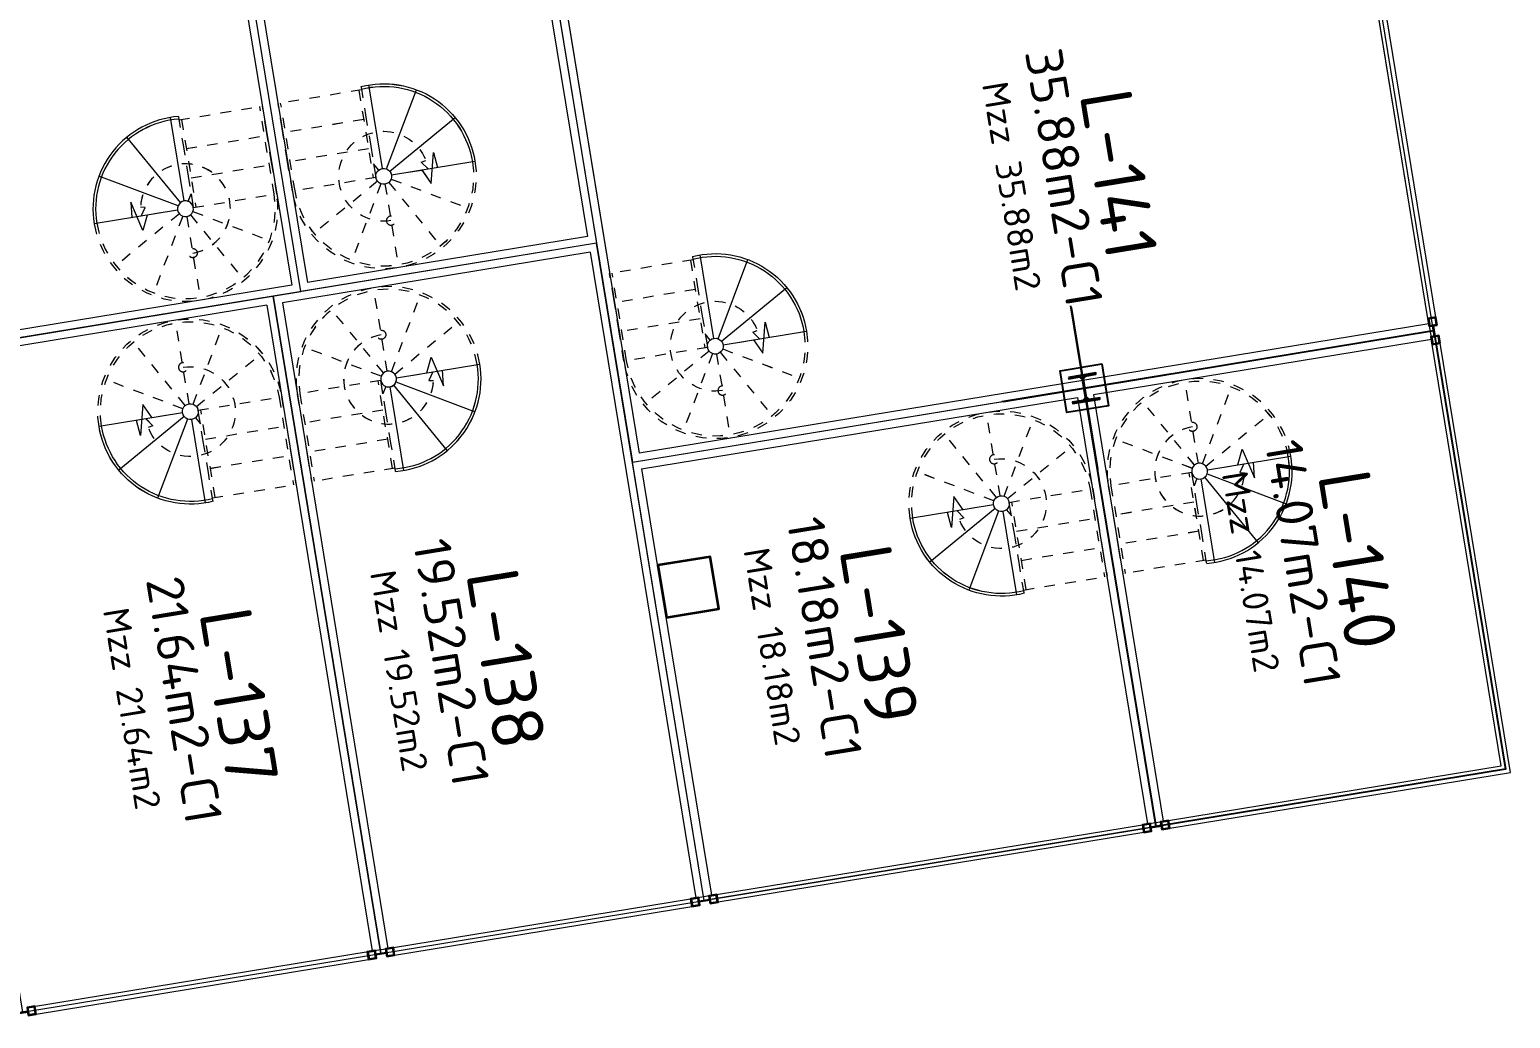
# Model space of a CAD drawing. Header units: metres. Extents: x 2 to 659295185, y -28 to 1124222152.
# Drawn here: x 655526.55 to 655540.56, y 1126650.91 to 1126660.26 of the extents above; entities that cross this region are included whole.
import ezdxf
from ezdxf.enums import TextEntityAlignment as Align

# ---------------------------------------------------------------- set-up
doc = ezdxf.new("R2010")
doc.units = ezdxf.units.M
doc.header["$MEASUREMENT"] = 0
doc.linetypes.add('ACAD_ISO03W100', pattern=[30, 12, -18])
doc.linetypes.add('CCSM_C1_CUERPO BJ$0$CONTINUA', pattern=[0])
doc.layers.get('0').update_dxf_attribs({"linetype": 'CONTINUOUS'})
for name, color, linetype in [('CCSM_C1_CUERPO BJ$0$A-AREAS COMERCIALES', 151, 'CONTINUOUS'), ('CCSM_C1_CUERPO BJ$0$A-FRENTE DE LOCAL', 4, 'CONTINUOUS'), ('CCSM_C1_CUERPO BJ$0$A-PARED', 2, 'CCSM_C1_CUERPO BJ$0$CONTINUA'), ('CCSM_C1_CUERPO BJ$0$ID_AREA EXACTA', 7, 'CONTINUOUS'), ('CCSM_C1_CUERPO BJ$0$ID_Nº LOCAL', 7, 'CONTINUOUS'), ('CCSM_C1_CUERPO BJ$0$ID_RUBRO', 7, 'CONTINUOUS'), ('CCSM_C1_CUERPO HP$0$A-MARCOS LOCALES', 4, 'CONTINUOUS'), ('E_COTAS EJES J', 8, 'CONTINUOUS')]:
    doc.layers.add(name, color=color, linetype=linetype)
for name, color, linetype, lineweight in [('CCSM_XREF ESTRUCTURA15$0$E-CA-COLUMNA', 2, 'CONTINUOUS', 35), ('CCSM_XREF ESTRUCTURA15$0$E-CB-COLUMNA', 2, 'CONTINUOUS', 35), ('XREF ESCALERAS', 252, 'CONTINUOUS', 0)]:
    doc.layers.add(name, color=color, linetype=linetype, lineweight=lineweight)
doc.styles.add('CCSM_C1_CUERPO BJ$0$ROMANS', font='romans__.ttf')

# ---------------------------------------------------------------- blocks, each defined once
blk = doc.blocks.new('CCSM_C1_CUERPO BJ$0$IDENT LOCAL')
at = {"style": 'CCSM_C1_CUERPO BJ$0$ROMANS'}
for tag, height, p in [('AREA-EXACTA', 0.5, (0.5871649619657547, 0.0962408820632845)), ('NºLOCAL', 0.7000000000085659, (1.169852295075543, 0.1193727138452232)), ('RUBRO', 0.3500000000042829, (0, 0)), ('USO', 0.3500000000042829, (-0.5871649619657547, -0.0962408822961152))]:
    blk.add_attdef(tag, text='', height=height, rotation=279.3084512074911, dxfattribs=at).set_placement(p, align=Align.BOTTOM_CENTER)
blk = doc.blocks.new('CCSM_XREF ESTRUCTURA15$0$CCSM_COLUMNA REC')
at = {"layer": 'CCSM_XREF ESTRUCTURA15$0$E-CA-COLUMNA'}
blk.add_lwpolyline([(-0.25, -0.25), (0.25, -0.25), (0.25, 0.25), (-0.25, 0.25)], close=True, dxfattribs=at)
blk = doc.blocks.new('TUBO3X3')
at = {"layer": 'CCSM_C1_CUERPO HP$0$A-MARCOS LOCALES'}
for points in [[(-0.05000000377185643, 0.0124999568797648), (0.02499999606516212, 0.01249995676334947), (0.02499999606516212, 0.08749995694961399), (-0.05000000377185643, 0.08749995694961399)], [(-0.04500000376719981, 0.01749995700083673), (0.01999999629333615, 0.01749995676800609), (0.01999999606050551, 0.08249995682854205), (-0.04500000388361514, 0.0824999570613727)]]:
    blk.add_lwpolyline(points, close=True, dxfattribs=at)
blk = doc.blocks.new('SEPARADOR MINILOCAL')
at = {"layer": 'CCSM_C1_CUERPO HP$0$A-MARCOS LOCALES'}
for p, q in [((0.5377418127609417, -0.04289230878930539), (0.6377418127376586, -0.04289230878930539)), ((0.5377418127609417, -0.04789230891037732), (0.6377418127376586, -0.047892308793962))]:
    blk.add_line(p, q, dxfattribs=at)
for p in [(0.5127418166957796, -0.09539226582273841), (0.687741816509515, -0.09539226582273841)]:
    blk.add_blockref('TUBO3X3', p, dxfattribs=at)
blk = doc.blocks.new('COLUMNAS MZZ LOCATEL')
at = {"color": 8}
for p, q in [((-1.164153e-10, -0.7736551861744374), (0, 0.7736551862908528)), ((0.7888549327617512, 1.164153e-10), (-0.7888549328781665, 0))]:
    blk.add_line(p, q, dxfattribs=at)
blk.add_lwpolyline([(-0.2000000004190952, 0.1999999996041879), (0.1999999994877726, 0.1999999999534339), (0.1999999999534339, -0.1999999999534339), (-0.1999999999534339, -0.2000000003026798)], close=True)
blk = doc.blocks.new('ESCA')
at = {"linetype": 'ACAD_ISO03W100', "ltscale": 0.002}
for p, q in [((0.4750000000846444, 0.9749999996963776), (0.4749999992369702, 1.774999999696378)), ((0.4375000001133821, 0.9649519050919451), (0.03749999937927173, 1.65777222769566)), ((0.5125000000038886, 0.9649519048978145), (0.9124999992697812, 1.657772228349201)), ((0.4100480947985687, 0.9374999999192455), (-0.2827722286528191, 1.337499999185138)), ((0.5399519051765891, 0.9374999995829999), (1.232772227780303, 1.337500000317108)), ((-0.3999999999999957, 0.8999999991523248), (-0.4000000000000015, 0.5999999999999992)), ((0.4000000000000015, 0.8999999999999989), (-0.3999999999999957, 0.8999999991523248)), ((-0.3750000000000016, 0.8999999991788146), (-0.3750000000000016, 0.0599999992044498)), ((0.3750000000000015, 0.05999999997350902), (0.375000000000001, 0.8999999999735091)), ((0.4000000000000015, 0.8566987298898263), (0.4000000000000015, 0.8999999999999989)), ((0.4000000000000015, 0.7700961896571596), (0.4000000000000015, 0.8566987298898263)), ((0.4000000000000015, 0.5999999999999992), (0.4000000000000015, 0.7700961896571596)), ((-0.4000000000000015, 0.5999999999999992), (-0.4000000000000015, 0.2999999999999996)), ((0.3750000000000012, 0.6199999999735091), (-0.3750000000000016, 0.6199999991788145)), ((0.4000000000000015, 0.2999999999999996), (0.4000000000000015, 0.5999999999999992)), ((-0.4000000000000015, 0.2999999999999996), (-0.4000000000000015, 0.05999999917881448)), ((0.3750000002966871, 0.339999999973509), (-0.3749999997033156, 0.3399999991788145)), ((0.4000000000000015, 0.03487393724905097), (0.4000000000000015, 0.2999999999999996)), ((0.4000000000000015, 0.05999999999914432), (-0.4000000000000015, 0.05999999917881449))]:
    blk.add_line(p, q, dxfattribs=at)
for p, q in [((0.4025555630748356, 0.9194114283477356), (0.4000000000000015, 0.8999999999999989)), ((0.4000000000000015, 0.8999999999999989), (0.4025555629743514, 0.8805885716390338)), ((0.4100480946044384, 0.8625000000287366), (0.4000000000000015, 0.8566987298898263)), ((0.4100480947985687, 0.9374999999192455), (0.4025555630748356, 0.9194114283477356)), ((0.4025555629743514, 0.8805885716390338), (0.4100480946044384, 0.8625000000287366)), ((0.4219669915162129, 0.9530330084547092), (0.4100480947985687, 0.9374999999192455)), ((0.4100480946044384, 0.8625000000287366), (0.4219669912416729, 0.8469669914315703)), ((0.4375000001133821, 0.9649519050919451), (0.4219669915162129, 0.9530330084547092)), ((0.4219669912416729, 0.8469669914315703), (0.4374999997771388, 0.835048094713922)), ((0.4555885717236765, 0.9724444367220335), (0.4375000001133821, 0.9649519050919451)), ((0.4750000000846444, 0.9749999996963776), (0.4555885717236765, 0.9724444367220335)), ((0.4944114284323811, 0.9724444366215435), (0.4750000000846444, 0.9749999996963776)), ((0.5125000000038886, 0.9649519048978145), (0.4944114284323811, 0.9724444366215435)), ((0.5280330085393546, 0.9530330081801662), (0.5125000000038886, 0.9649519048978145)), ((0.5124999996676454, 0.8350480945197915), (0.5280330082648146, 0.8469669911570274)), ((0.5399519051765891, 0.9374999995829999), (0.5280330085393546, 0.9530330081801662)), ((0.5280330082648146, 0.8469669911570274), (0.5399519049824585, 0.8624999996924905)), ((0.5474444368066762, 0.9194114279727026), (0.5399519051765891, 0.9374999995829999)), ((0.5399519049824585, 0.8624999996924905), (0.5474444367061919, 0.8805885712640009)), ((0.5399519049824585, 0.8624999996924905), (1.232772228433847, 0.4625000004265979)), ((0.549999999781026, 0.8999999996117376), (0.5474444368066762, 0.9194114279727026)), ((0.5474444367061919, 0.8805885712640009), (0.549999999781026, 0.8999999996117376)), ((0.549999999781026, 0.8999999996117376), (1.349999999781023, 0.9000000004594118)), ((0.4374999997771388, 0.835048094713922), (0.4000000000000015, 0.7700961896571596)), ((0.4374999997771388, 0.835048094713922), (0.4555885713486464, 0.8275555629901931)), ((0.4555885713486464, 0.8275555629901931), (0.4749999996963831, 0.8249999999153589)), ((0.4749999996963831, 0.8249999999153589), (0.4944114280573511, 0.8275555628897029)), ((0.4749999996963831, 0.8249999999153589), (0.4750000005440514, 0.02499999991535884)), ((0.4944114280573511, 0.8275555628897029), (0.5124999996676454, 0.8350480945197915)), ((0.5124999996676454, 0.8350480945197915), (0.9125000004017498, 0.142227771916078)), ((0.4000000000000014, 0.02822021122275786), (0.4000000000000015, 0.03487393724905097))]:
    blk.add_line(p, q)
for points in [[(0.7102886753462171, 0.8999999997815783), (0.841376142372639, 0.8999999999204776), (0.9069954388711101, 1.038614778979287), (0.9763055322094691, 0.7535068912436925), (0.9906502923789883, 0.9000000000786474)], [(0.8999999997810231, 0.8999999995322682), (0.8477303701737986, 0.8256056876217084), (0.8917793890966319, 0.8168138189767833)]]:
    blk.add_lwpolyline(points)
blk.add_circle((0.4750000001641138, 1.324999999149177), 0.04327246270078325, dxfattribs=at)
for radius, start, end in [(0.8749999996169093, 6.071019239872918e-08, 179.9999997527144), (0.8499999996169093, 6.071019239872918e-08, 179.9999997527144), (0.4249999996169093, 90.00000006071016, 6.071019239872918e-08)]:
    blk.add_arc((0.4750000001641138, 0.8999999995322682), radius, start, end, dxfattribs=at)
for radius, start in [(0.8749999996169093, 265.0828996515272), (0.8499999996169093, 264.9379070223223)]:
    blk.add_arc((0.4750000001641138, 0.8999999995322682), radius, start, 6.07101733154011e-08)

msp = doc.modelspace()

# ---------------------------------------------------------------- linework, layer by layer
msp.add_lwpolyline([(655539.8331003034, 1126657.413999954), (655540.5124486692, 1126653.269491575), (655537.2066909204, 1126652.727627277), (655536.5273866144, 1126656.871256879), (655539.8318137147, 1126657.415722897)])
at = {"layer": 'CCSM_C1_CUERPO BJ$0$A-AREAS COMERCIALES', "lineweight": 5}
for points in [[(655530.7742917455, 1126665.200377991), (655531.9147316217, 1126658.243231132), (655529.1168815503, 1126657.784641847), (655527.9765484515, 1126664.741806205)], [(655529.1168815511, 1126657.784641842), (655527.9765484515, 1126664.741806205), (655525.1790166866, 1126664.283269738), (655526.3193517148, 1126657.326105048)], [(655539.8321240122, 1126657.413839662), (655539.076306656, 1126662.025051091), (655531.4984219965, 1126660.783133324), (655532.25426003, 1126656.17177067)], [(655531.9147316216, 1126658.243231132), (655528.8560017861, 1126657.741881634), (655529.8748609436, 1126651.525826517), (655532.9334802113, 1126652.0271817)], [(655528.8560017861, 1126657.741881634), (655525.4645416192, 1126657.185995056), (655526.483405005, 1126650.969914237), (655529.8748609442, 1126651.525826513)], [(655539.8321240123, 1126657.413839664), (655540.514916044, 1126653.269896016), (655537.206563017, 1126652.727606312), (655536.5273866141, 1126656.871256879)], [(655536.5273866141, 1126656.871256879), (655537.206563017, 1126652.727606312), (655532.9334802113, 1126652.0271817), (655532.2542988741, 1126656.170864722)]]:
    msp.add_lwpolyline(points, close=True, dxfattribs=at)
at = {"layer": 'CCSM_C1_CUERPO BJ$0$A-FRENTE DE LOCAL', "lineweight": 5}
for p, q in [((655539.7784878121, 1126657.530806316), (655539.0629666919, 1126661.896198019)), ((655539.7785210712, 1126657.530740397), (655539.0629891611, 1126661.896130332)), ((655539.8525002033, 1126657.542937514), (655539.1369872892, 1126661.908330562)), ((655539.8525334323, 1126657.542871778), (655539.1370097284, 1126661.908263057)), ((655540.4718134454, 1126653.300831318), (655539.8187798944, 1126657.284984481)), ((655540.5579777261, 1126653.238823878), (655539.8927922857, 1126657.297115679))]:
    msp.add_line(p, q, dxfattribs=at)
for points in [[(655537.3239239128, 1126652.784738491), (655540.4718300988, 1126653.300729715)], [(655537.3360551106, 1126652.710726099), (655540.5579777261, 1126653.238823878)], [(655533.0074926016, 1126652.039312904), (655537.1329035476, 1126652.715532955)], [(655533.0501595566, 1126652.084202168), (655537.0772213081, 1126652.744268429)], [(655537.0893525061, 1126652.670256037), (655533.0629723048, 1126652.010301488)], [(655529.9922093985, 1126651.583034607), (655532.8041210289, 1126652.043950424)], [(655530.0043405963, 1126651.509022215), (655532.8162525704, 1126651.969935936)], [(655526.5513521675, 1126651.019051691), (655529.7912487324, 1126651.550095816)], [(655526.6128804095, 1126650.953135853), (655529.7576326366, 1126651.468584825)]]:
    msp.add_lwpolyline(points, dxfattribs=at)
at = {"layer": 'CCSM_C1_CUERPO BJ$0$A-PARED', "lineweight": 5}
for p, q in [((655527.9086010366, 1126664.692672629), (655529.0307379566, 1126657.846523035)), ((655527.9086165938, 1126664.692577372), (655529.0307704352, 1126657.846430551)), ((655528.0566258169, 1126664.716935038), (655529.1787627367, 1126657.870785442)), ((655528.056641314, 1126664.716840146), (655529.1787951554, 1126657.870693324)), ((655530.8458537131, 1126664.300098638), (655531.8284812508, 1126658.30509482)), ((655530.8458702406, 1126664.300010641), (655531.8285125961, 1126658.305009251)), ((655531.5844834895, 1126660.721084036), (655532.316179685, 1126656.25701061)), ((655531.5845088633, 1126660.720997864), (655532.3162160923, 1126656.256926247)), ((655531.828481251, 1126658.30509482), (655529.1787627365, 1126657.870785442)), ((655531.8285125963, 1126658.305009251), (655529.1787951551, 1126657.870693324)), ((655531.8527436584, 1126658.15707004), (655528.9421453797, 1126657.680000449)), ((655531.8527753694, 1126658.156984532), (655528.94217827, 1126657.679907746)), ((655531.8527436581, 1126658.15707004), (655532.2935106781, 1126655.467953506)), ((655531.8527753692, 1126658.156984532), (655532.2935490358, 1126655.467869087)), ((655529.0307379569, 1126657.846523035), (655526.3812329823, 1126657.412248658)), ((655529.0307704355, 1126657.846430551), (655526.3812665344, 1126657.412149626)), ((655528.7941205994, 1126657.655738042), (655525.5506852122, 1126657.124113872)), ((655528.7941535497, 1126657.655644974), (655525.5507194765, 1126657.124012787)), ((655528.7941205997, 1126657.655738042), (655529.7912697021, 1126651.550099039)), ((655528.9421453797, 1126657.680000449), (655529.9392944825, 1126651.574361446)), ((655539.7865752778, 1126657.481464722), (655536.5152549413, 1126656.945271552)), ((655539.7866086588, 1126657.481398823), (655536.5152896476, 1126656.945197567)), ((655539.7865753326, 1126657.481464731), (655539.8108376714, 1126657.333439939)), ((655539.7866087136, 1126657.481398832), (655539.8108714182, 1126657.333374101)), ((655536.5152549413, 1126656.945271551), (655532.3161796852, 1126656.25701061)), ((655536.5152896476, 1126656.945197567), (655532.3162160926, 1126656.256926247)), ((655532.3404420929, 1126656.108985829), (655532.4415354579, 1126655.492215914)), ((655532.3404788661, 1126656.108901526), (655532.4415737557, 1126655.49213186)), ((655532.2935106781, 1126655.467953506), (655532.8534189147, 1126652.051954858)), ((655532.4415354579, 1126655.492215914), (655533.0014436953, 1126652.076217265))]:
    msp.add_line(p, q, dxfattribs=at)
for points in [[(655539.8108376714, 1126657.33343994), (655536.6135301422, 1126656.809378006), (655537.2745241493, 1126652.776641491)], [(655532.3404420929, 1126656.108985829), (655536.4628947942, 1126656.784687741), (655537.1268277646, 1126652.752432923)], [(655537.1268546402, 1126652.752437316), (655537.2794099057, 1126652.777442304)], [(655532.8534189134, 1126652.051954858), (655533.001443694, 1126652.076217265)], [(655529.7912483962, 1126651.550095547), (655529.9392731764, 1126651.574357954)]]:
    msp.add_lwpolyline(points, dxfattribs=at)
at = {"layer": 'E_COTAS EJES J'}
for p, q in [((655536.4022471819, 1126657.634724234), (655536.6525255926, 1126656.107789362)), ((655536.4022472546, 1126657.634724246), (655536.6525256654, 1126656.107789374)), ((655536.4022801841, 1126657.634649971), (655536.6525623689, 1126656.107715717)), ((655536.4022802567, 1126657.634649983), (655536.6525624418, 1126656.107715729)), ((655537.3058534876, 1126656.998854584), (655535.7489194319, 1126656.743659036)), ((655537.3058534148, 1126656.998854571), (655535.7489193592, 1126656.743659024)), ((655537.3058880615, 1126656.998782553), (655535.7489546365, 1126656.743583158)), ((655537.3058879887, 1126656.998782541), (655535.7489545639, 1126656.743583145)), ((655536.6353503612, 1126657.015621738), (655536.3787715316, 1126656.973566483)), ((655536.635350434, 1126657.01562175), (655536.3787716044, 1126656.973566495)), ((655536.6353849665, 1126657.015548063), (655536.3788062407, 1126656.973492173)), ((655536.6353848936, 1126657.015548051), (655536.3788061679, 1126656.973492161)), ((655536.4133100833, 1126656.979227618), (655536.4478516432, 1126656.984889247)), ((655536.4133101561, 1126656.97922763), (655536.447851716, 1126656.984889259)), ((655536.4133447057, 1126656.979153382), (655536.4478862516, 1126656.984815096)), ((655536.4133447785, 1126656.979153394), (655536.4478863243, 1126656.984815108)), ((655536.4478516432, 1126656.984889247), (655536.5662702501, 1126657.004298974)), ((655536.447851716, 1126656.984889259), (655536.5662703229, 1126657.004298986)), ((655536.4478863243, 1126656.984815108), (655536.5663048835, 1126657.004225127)), ((655536.4478862516, 1126656.984815096), (655536.5663048106, 1126657.004225115)), ((655536.5374528405, 1126656.986909703), (655536.5168256059, 1126656.958194932)), ((655536.5374529132, 1126656.986909715), (655536.5168256786, 1126656.958194944)), ((655536.5374874439, 1126656.986835773), (655536.5168602803, 1126656.958120951)), ((655536.5374875166, 1126656.986835785), (655536.5168603531, 1126656.958120964)), ((655536.5210262781, 1126656.97694421), (655536.5280091665, 1126656.983471029)), ((655536.5210263509, 1126656.976944222), (655536.5280092392, 1126656.983471041)), ((655536.5210609061, 1126656.97687024), (655536.5280437785, 1126656.983397076)), ((655536.5210609789, 1126656.976870252), (655536.5280438511, 1126656.983397088)), ((655536.5280092392, 1126656.983471041), (655536.5369602483, 1126656.986828191)), ((655536.5280091665, 1126656.983471029), (655536.5369601755, 1126656.986828179)), ((655536.5280437785, 1126656.983397076), (655536.5369947791, 1126656.986754248)), ((655536.5280438511, 1126656.983397088), (655536.5369948518, 1126656.986754261)), ((655536.5369602483, 1126656.986828191), (655536.6373722771, 1126657.0032865)), ((655536.5369601755, 1126656.986828179), (655536.6373722043, 1126657.003286487)), ((655536.5369947791, 1126656.986754248), (655536.6374067672, 1126657.003212805)), ((655536.5369948518, 1126656.986754261), (655536.6374068401, 1126657.003212817)), ((655536.6361360997, 1126657.003084653), (655536.5374528405, 1126656.986909703)), ((655536.6361361725, 1126657.003084665), (655536.5374529132, 1126656.986909715)), ((655536.636170663, 1126657.003010967), (655536.5374874439, 1126656.986835773)), ((655536.6361707358, 1126657.003010979), (655536.5374875166, 1126656.986835785)), ((655536.5662703229, 1126657.004298986), (655536.6008088746, 1126657.009960121)), ((655536.5662702501, 1126657.004298974), (655536.6008088018, 1126657.009960109)), ((655536.5663048106, 1126657.004225115), (655536.6008433482, 1126657.009886336)), ((655536.5663048835, 1126657.004225127), (655536.600843421, 1126657.009886348)), ((655536.6373722771, 1126657.0032865), (655536.635350434, 1126657.01562175)), ((655536.6373722043, 1126657.003286487), (655536.6353503612, 1126657.015621738)), ((655536.6374067672, 1126657.003212805), (655536.6353848936, 1126657.015548051)), ((655536.6374068401, 1126657.003212817), (655536.6353849665, 1126657.015548063)), ((655536.3787715316, 1126656.973566483), (655536.3807933747, 1126656.961231232)), ((655536.3787716044, 1126656.973566495), (655536.3807934475, 1126656.961231244)), ((655536.3788062407, 1126656.973492173), (655536.3808281143, 1126656.961156927)), ((655536.3788061679, 1126656.973492161), (655536.3808280417, 1126656.961156915)), ((655536.3807934475, 1126656.961231244), (655536.4812054763, 1126656.977689553)), ((655536.3807933747, 1126656.961231232), (655536.4812054036, 1126656.97768954)), ((655536.3808280417, 1126656.961156915), (655536.4812400298, 1126656.977615472)), ((655536.3808281143, 1126656.961156927), (655536.4812401026, 1126656.977615484)), ((655536.4807094838, 1126656.977609028), (655536.3820262253, 1126656.961434078)), ((655536.4807095566, 1126656.97760904), (655536.3820262981, 1126656.96143409)), ((655536.4807441103, 1126656.977534958), (655536.3820608917, 1126656.961359764)), ((655536.480744183, 1126656.97753497), (655536.3820609644, 1126656.961359776)), ((655536.5094242555, 1126656.956981793), (655536.4807094838, 1126656.977609028)), ((655536.5094243282, 1126656.956981805), (655536.4807095566, 1126656.97760904)), ((655536.5094589329, 1126656.956907795), (655536.4807441103, 1126656.977534958)), ((655536.5094590056, 1126656.956907807), (655536.480744183, 1126656.97753497)), ((655536.4812054036, 1126656.97768954), (655536.4907597776, 1126656.977365566)), ((655536.4812054763, 1126656.977689553), (655536.4907598504, 1126656.977365578)), ((655536.4812400298, 1126656.977615472), (655536.4907944045, 1126656.977291521)), ((655536.4812401026, 1126656.977615484), (655536.4907944774, 1126656.977291533)), ((655536.4907597776, 1126656.977365566), (655536.4994608953, 1126656.973409477)), ((655536.4907598504, 1126656.977365578), (655536.4994609681, 1126656.973409489)), ((655536.4907944045, 1126656.977291521), (655536.499495532, 1126656.973335454)), ((655536.4907944774, 1126656.977291533), (655536.4994956049, 1126656.973335466)), ((655536.4994608953, 1126656.973409477), (655536.5059879608, 1126656.966425085)), ((655536.4994609681, 1126656.973409489), (655536.5059880336, 1126656.966425097)), ((655536.499495532, 1126656.973335454), (655536.5060226149, 1126656.966351077)), ((655536.4994956049, 1126656.973335466), (655536.5060226877, 1126656.96635109)), ((655536.5059880336, 1126656.966425097), (655536.509346564, 1126656.957475086)), ((655536.5059879608, 1126656.966425085), (655536.5093464912, 1126656.957475074)), ((655536.5060226149, 1126656.966351077), (655536.5093811674, 1126656.957401075)), ((655536.5060226877, 1126656.96635109), (655536.5093812402, 1126656.957401088)), ((655536.5093464912, 1126656.957475074), (655536.5378144127, 1126656.783792478)), ((655536.509346564, 1126656.957475086), (655536.5378144855, 1126656.783792491)), ((655536.5093812402, 1126656.957401088), (655536.5378495909, 1126656.783718562)), ((655536.5093811674, 1126656.957401075), (655536.5378495182, 1126656.78371855)), ((655536.5377305005, 1126656.784286039), (655536.5094243282, 1126656.956981805)), ((655536.5377304277, 1126656.784286027), (655536.5094242555, 1126656.956981793)), ((655536.5377655319, 1126656.784212098), (655536.5094589329, 1126656.956907795)), ((655536.5377656047, 1126656.78421211), (655536.5094590056, 1126656.956907807)), ((655536.5167448344, 1126656.95868772), (655536.5170704359, 1126656.968241588)), ((655536.5452127559, 1126656.785005124), (655536.5167448344, 1126656.95868772)), ((655536.5167449071, 1126656.958687732), (655536.5170705087, 1126656.968241601)), ((655536.5452128287, 1126656.785005136), (655536.5167449071, 1126656.958687732)), ((655536.5167795075, 1126656.95861374), (655536.5171050853, 1126656.968167609)), ((655536.5452478584, 1126656.784931214), (655536.5167795075, 1126656.95861374)), ((655536.5167795803, 1126656.958613751), (655536.5171051582, 1126656.968167621)), ((655536.545247931, 1126656.784931226), (655536.5167795803, 1126656.958613751)), ((655536.5168256059, 1126656.958194932), (655536.5451317786, 1126656.785499166)), ((655536.5168256786, 1126656.958194944), (655536.5451318513, 1126656.785499178)), ((655536.5168602803, 1126656.958120951), (655536.5451668799, 1126656.785425256)), ((655536.5168603531, 1126656.958120964), (655536.5451669525, 1126656.785425268)), ((655536.5170704359, 1126656.968241588), (655536.5210262781, 1126656.97694421)), ((655536.5170705087, 1126656.968241601), (655536.5210263509, 1126656.976944222)), ((655536.5171050853, 1126656.968167609), (655536.5210609061, 1126656.97687024)), ((655536.5171051582, 1126656.968167621), (655536.5210609789, 1126656.976870252)), ((655536.5175990716, 1126656.75565202), (655536.4171870428, 1126656.739193711)), ((655536.4171870428, 1126656.739193711), (655536.4192089268, 1126656.72685821)), ((655536.5175991444, 1126656.755652032), (655536.4171871155, 1126656.739193723)), ((655536.4171871155, 1126656.739193723), (655536.4192089996, 1126656.726858222)), ((655536.5176343194, 1126656.755578054), (655536.4172223313, 1126656.739119497)), ((655536.5176342466, 1126656.755578041), (655536.4172222584, 1126656.739119485)), ((655536.4172223313, 1126656.739119497), (655536.4192442457, 1126656.726784)), ((655536.4172222584, 1126656.739119485), (655536.4192441731, 1126656.726783988)), ((655536.4184198931, 1126656.739396557), (655536.5171031521, 1126656.755571507)), ((655536.4184199659, 1126656.739396569), (655536.5171032249, 1126656.755571519)), ((655536.4184551083, 1126656.739322333), (655536.5171383274, 1126656.755497527)), ((655536.4184551811, 1126656.739322345), (655536.5171384001, 1126656.755497539)), ((655536.4192089268, 1126656.72685821), (655536.6757877562, 1126656.768913466)), ((655536.4192089996, 1126656.726858222), (655536.675787829, 1126656.768913478)), ((655536.4192442457, 1126656.726784), (655536.6758229712, 1126656.76883989)), ((655536.4192441731, 1126656.726783988), (655536.6758228984, 1126656.768839878)), ((655536.4882889875, 1126656.738181739), (655536.4537474281, 1126656.73252011)), ((655536.4882889148, 1126656.738181727), (655536.4537473554, 1126656.732520098)), ((655536.488324133, 1126656.738107675), (655536.4537825875, 1126656.732445961)), ((655536.4883242057, 1126656.738107688), (655536.4537826602, 1126656.732445973)), ((655536.606707522, 1126656.757591453), (655536.4882889148, 1126656.738181727)), ((655536.6067075947, 1126656.757591465), (655536.4882889875, 1126656.738181739)), ((655536.6067426922, 1126656.757517694), (655536.488324133, 1126656.738107675)), ((655536.6067427649, 1126656.757517707), (655536.4883242057, 1126656.738107688)), ((655536.5171032249, 1126656.755571519), (655536.5377305005, 1126656.784286039)), ((655536.5171031521, 1126656.755571507), (655536.5377304277, 1126656.784286027)), ((655536.5171383274, 1126656.755497527), (655536.5377655319, 1126656.784212098)), ((655536.5171384001, 1126656.755497539), (655536.5377656047, 1126656.78421211)), ((655536.5265501944, 1126656.759008931), (655536.5175991444, 1126656.755652032)), ((655536.5265501216, 1126656.759008919), (655536.5175990716, 1126656.75565202)), ((655536.5265852883, 1126656.758934963), (655536.5176342466, 1126656.755578041)), ((655536.5265853611, 1126656.758934975), (655536.5176343194, 1126656.755578054)), ((655536.5335330099, 1126656.765535738), (655536.5265501216, 1126656.759008919)), ((655536.5335330827, 1126656.76553575), (655536.5265501944, 1126656.759008931)), ((655536.5335681605, 1126656.765461799), (655536.5265852883, 1126656.758934963)), ((655536.5335682333, 1126656.765461811), (655536.5265853611, 1126656.758934975)), ((655536.537488811, 1126656.77423861), (655536.5335330099, 1126656.765535738)), ((655536.5374888837, 1126656.774238623), (655536.5335330827, 1126656.76553575)), ((655536.5375240128, 1126656.774164693), (655536.5335682333, 1126656.765461811)), ((655536.5375239401, 1126656.774164681), (655536.5335681605, 1126656.765461799)), ((655536.5378144127, 1126656.783792478), (655536.537488811, 1126656.77423861)), ((655536.5378144855, 1126656.783792491), (655536.5374888837, 1126656.774238623)), ((655536.5378495182, 1126656.78371855), (655536.5375239401, 1126656.774164681)), ((655536.5378495909, 1126656.783718562), (655536.5375240128, 1126656.774164693)), ((655536.5451317786, 1126656.785499166), (655536.5738465085, 1126656.764872182)), ((655536.5451318513, 1126656.785499178), (655536.5738465813, 1126656.764872194)), ((655536.5451668799, 1126656.785425256), (655536.5738816608, 1126656.764798342)), ((655536.5451669525, 1126656.785425268), (655536.5738817335, 1126656.764798355)), ((655536.548571359, 1126656.776055126), (655536.5452128287, 1126656.785005136)), ((655536.5485712863, 1126656.776055114), (655536.5452127559, 1126656.785005124)), ((655536.5486064835, 1126656.775981224), (655536.545247931, 1126656.784931226)), ((655536.5486064109, 1126656.775981212), (655536.5452478584, 1126656.784931214)), ((655536.5550983928, 1126656.769070471), (655536.5485712863, 1126656.776055114)), ((655536.5550984655, 1126656.769070483), (655536.548571359, 1126656.776055126)), ((655536.5551335346, 1126656.768996585), (655536.5486064109, 1126656.775981212)), ((655536.5551336074, 1126656.768996597), (655536.5486064835, 1126656.775981224)), ((655536.5637995107, 1126656.765114382), (655536.5550983928, 1126656.769070471)), ((655536.5637995835, 1126656.765114394), (655536.5550984655, 1126656.769070483)), ((655536.5638346624, 1126656.765040518), (655536.5551335346, 1126656.768996585)), ((655536.563834735, 1126656.76504053), (655536.5551336074, 1126656.768996597)), ((655536.5733538435, 1126656.764790658), (655536.5637995107, 1126656.765114382)), ((655536.5733539163, 1126656.76479067), (655536.5637995835, 1126656.765114394)), ((655536.5733890686, 1126656.76471683), (655536.563834735, 1126656.76504053)), ((655536.5733889961, 1126656.764716818), (655536.5638346624, 1126656.765040518)), ((655536.6737658726, 1126656.781248967), (655536.5733538435, 1126656.764790658)), ((655536.6737659454, 1126656.781248979), (655536.5733539163, 1126656.76479067)), ((655536.6738009843, 1126656.781175375), (655536.5733889961, 1126656.764716818)), ((655536.6738010572, 1126656.781175387), (655536.5733890686, 1126656.76471683)), ((655536.5738465085, 1126656.764872182), (655536.6725297677, 1126656.781047132)), ((655536.5738465813, 1126656.764872194), (655536.6725298405, 1126656.781047144)), ((655536.5738817335, 1126656.764798355), (655536.6725649526, 1126656.780973549)), ((655536.5738816608, 1126656.764798342), (655536.6725648799, 1126656.780973536)), ((655536.6412460736, 1126656.763252589), (655536.606707522, 1126656.757591453)), ((655536.6412461464, 1126656.763252601), (655536.6067075947, 1126656.757591465)), ((655536.6412812299, 1126656.763178916), (655536.6067426922, 1126656.757517694)), ((655536.6412813027, 1126656.763178928), (655536.6067427649, 1126656.757517707)), ((655536.675787829, 1126656.768913478), (655536.6737659454, 1126656.781248979)), ((655536.6757877562, 1126656.768913466), (655536.6737658726, 1126656.781248967)), ((655536.6758228984, 1126656.768839878), (655536.6738009843, 1126656.781175375)), ((655536.6758229712, 1126656.76883989), (655536.6738010572, 1126656.781175387))]:
    msp.add_line(p, q, dxfattribs=at)
for points in [[(655536.3787732449, 1126656.97356598), (655536.3807950882, 1126656.961230727), (655536.4812071264, 1126656.977689038), (655536.4907615014, 1126656.977365063), (655536.49946262, 1126656.973408974), (655536.5059896858, 1126656.966424581), (655536.5093482166, 1126656.95747457), (655536.5378161409, 1126656.783791957), (655536.5374905394, 1126656.774238088), (655536.5335347374, 1126656.765535215), (655536.5265518489, 1126656.759008395), (655536.5176007979, 1126656.755651496), (655536.4171887593, 1126656.739193185), (655536.4192106436, 1126656.726857683), (655536.6757894979, 1126656.768912943), (655536.6737676136, 1126656.781248445), (655536.573355575, 1126656.764790135), (655536.5638012415, 1126656.765113859), (655536.5551001228, 1126656.769069948), (655536.5485730156, 1126656.776054592), (655536.545214485, 1126656.785004603), (655536.5167465605, 1126656.958687215), (655536.517072162, 1126656.968241085), (655536.5210280047, 1126656.976943707), (655536.5280108937, 1126656.983470527), (655536.5369619039, 1126656.986827677), (655536.6373739421, 1126657.003285987), (655536.635352099, 1126657.015621239), (655536.3787732449, 1126656.97356598)], [(655536.3787731722, 1126656.973565968), (655536.3807950155, 1126656.961230715), (655536.4812070536, 1126656.977689025), (655536.4907614286, 1126656.977365051), (655536.4994625472, 1126656.973408961), (655536.505989613, 1126656.966424569), (655536.5093481438, 1126656.957474557), (655536.5378160682, 1126656.783791945), (655536.5374904666, 1126656.774238076), (655536.5335346647, 1126656.765535203), (655536.5265517761, 1126656.759008383), (655536.5176007252, 1126656.755651484), (655536.4171886866, 1126656.739193173), (655536.4192105709, 1126656.726857671), (655536.6757894251, 1126656.768912931), (655536.6737675408, 1126656.781248433), (655536.5733555022, 1126656.764790123), (655536.5638011687, 1126656.765113847), (655536.55510005, 1126656.769069936), (655536.5485729428, 1126656.77605458), (655536.5452144123, 1126656.785004591), (655536.5167464877, 1126656.958687203), (655536.5170720892, 1126656.968241072), (655536.521027932, 1126656.976943695), (655536.528010821, 1126656.983470515), (655536.5369618312, 1126656.986827665), (655536.6373738693, 1126657.003285975), (655536.6353520262, 1126657.015621227), (655536.3787731722, 1126656.973565968)], [(655536.3788078086, 1126656.973491646), (655536.3808296823, 1126656.961156399), (655536.4812416799, 1126656.977614957), (655536.4907960555, 1126656.977291006), (655536.499497184, 1126656.973334938), (655536.5060242671, 1126656.966350561), (655536.50938282, 1126656.957400559), (655536.5378511737, 1126656.783718016), (655536.5375255957, 1126656.774164146), (655536.5335698153, 1126656.765461263), (655536.5265869428, 1126656.758934427), (655536.5176359002, 1126656.755577505), (655536.4172239023, 1126656.739118947), (655536.4192458171, 1126656.726783449), (655536.6758245674, 1126656.768839343), (655536.6738026526, 1126656.781174841), (655536.5733906546, 1126656.764716282), (655536.5638363203, 1126656.765039982), (655536.5551351919, 1126656.76899605), (655536.5486080674, 1126656.775980678), (655536.5452495147, 1126656.784930681), (655536.5167811608, 1126656.958613223), (655536.5171067386, 1126656.968167093), (655536.52106256, 1126656.976869725), (655536.5280454328, 1126656.983396562), (655536.5369964347, 1126656.986753734), (655536.6374084322, 1126657.003212292), (655536.6353865586, 1126657.015547539), (655536.3788078086, 1126656.973491646)], [(655536.3788078814, 1126656.973491658), (655536.3808297551, 1126656.961156411), (655536.4812417526, 1126656.977614969), (655536.4907961283, 1126656.977291018), (655536.4994972568, 1126656.97333495), (655536.5060243399, 1126656.966350574), (655536.5093828926, 1126656.957400571), (655536.5378512464, 1126656.783718029), (655536.5375256684, 1126656.774164159), (655536.533569888, 1126656.765461275), (655536.5265870156, 1126656.758934439), (655536.5176359728, 1126656.755577517), (655536.4172239751, 1126656.739118959), (655536.4192458899, 1126656.726783461), (655536.6758246401, 1126656.768839355), (655536.6738027253, 1126656.781174853), (655536.5733907274, 1126656.764716295), (655536.5638363932, 1126656.765039994), (655536.5551352645, 1126656.768996062), (655536.5486081402, 1126656.77598069), (655536.5452495875, 1126656.784930693), (655536.5167812337, 1126656.958613235), (655536.5171068115, 1126656.968167105), (655536.5210626328, 1126656.976869737), (655536.5280455056, 1126656.983396574), (655536.5369965074, 1126656.986753746), (655536.6374085051, 1126657.003212305), (655536.6353866314, 1126657.015547551), (655536.3788078814, 1126656.973491658)]]:
    msp.add_lwpolyline(points, close=True, dxfattribs=at)

# ---------------------------------------------------------------- block references
at = {"lineweight": 5}
ref = msp.add_blockref('CCSM_C1_CUERPO BJ$0$IDENT LOCAL', (655535.4753498181, 1126658.671062987), dxfattribs=dict(at, xscale=0.7000000000307619, yscale=0.7000000000307619, zscale=0.7000000000307619, rotation=359.9864694980393))
ref.add_attrib('NºLOCAL', 'L-141', dxfattribs={"layer": 'CCSM_C1_CUERPO BJ$0$ID_Nº LOCAL', "height": 0.4900000000141452, "rotation": 279.2949207067953, "style": 'CCSM_C1_CUERPO BJ$0$ROMANS'}).set_placement((655536.4666607723, 1126658.833306146), align=Align.BOTTOM_CENTER)
ref.add_attrib('RUBRO', 'Mzz 35.88m2', dxfattribs={"layer": 'CCSM_C1_CUERPO BJ$0$ID_RUBRO', "height": 0.2450000000070725, "rotation": 279.2949207067953, "style": 'CCSM_C1_CUERPO BJ$0$ROMANS'}).set_placement((655535.6477444553, 1126658.749938632), align=Align.BOTTOM_CENTER)
ref.add_attrib('AREA-EXACTA', '35.88m2-C1', dxfattribs={"layer": 'CCSM_C1_CUERPO BJ$0$ID_AREA EXACTA', "height": 0.3500000000058207, "rotation": 279.2949207067953, "style": 'CCSM_C1_CUERPO BJ$0$ROMANS'}).set_placement((655536.0587758264, 1126658.817210186), align=Align.BOTTOM_CENTER)
ref = msp.add_blockref('CCSM_C1_CUERPO BJ$0$IDENT LOCAL', (655535.4753802589, 1126658.670986432), dxfattribs=dict(at, xscale=0.6999999999735645, yscale=0.6999999999735645, zscale=0.6999999999735645, rotation=359.9866111139342))
ref.add_attrib('NºLOCAL', 'L-141', dxfattribs={"layer": 'CCSM_C1_CUERPO BJ$0$ID_Nº LOCAL', "height": 0.4900000000141451, "rotation": 279.2950623257581, "style": 'CCSM_C1_CUERPO BJ$0$ROMANS'}).set_placement((655536.466690812, 1126658.833232041), align=Align.BOTTOM_CENTER)
ref.add_attrib('RUBRO', 'Mzz 35.88m2', dxfattribs={"layer": 'CCSM_C1_CUERPO BJ$0$ID_RUBRO', "height": 0.2450000000070725, "rotation": 279.2950623257581, "style": 'CCSM_C1_CUERPO BJ$0$ROMANS'}).set_placement((655535.647774701, 1126658.749862503), align=Align.BOTTOM_CENTER)
ref.add_attrib('AREA-EXACTA', '35.88m2-C1', dxfattribs={"layer": 'CCSM_C1_CUERPO BJ$0$ID_AREA EXACTA', "height": 0.3500000000058207, "rotation": 279.2950623257581, "style": 'CCSM_C1_CUERPO BJ$0$ROMANS'}).set_placement((655536.0588059057, 1126658.817135073), align=Align.BOTTOM_CENTER)
ref = msp.add_blockref('CCSM_C1_CUERPO BJ$0$IDENT LOCAL', (655537.7370100856, 1126655.025165192), dxfattribs=dict(at, xscale=0.7000000000307619, yscale=0.7000000000307619, zscale=0.7000000000307619, rotation=359.9864694980393))
ref.add_attrib('NºLOCAL', 'L-140', dxfattribs={"layer": 'CCSM_C1_CUERPO BJ$0$ID_Nº LOCAL', "height": 0.4900000000141452, "rotation": 279.2949207067953, "style": 'CCSM_C1_CUERPO BJ$0$ROMANS'}).set_placement((655538.7283210398, 1126655.187408351), align=Align.BOTTOM_CENTER)
ref.add_attrib('RUBRO', 'Mzz 14.07m2', dxfattribs={"layer": 'CCSM_C1_CUERPO BJ$0$ID_RUBRO', "height": 0.2450000000070725, "rotation": 279.2949207067953, "style": 'CCSM_C1_CUERPO BJ$0$ROMANS'}).set_placement((655537.9094047227, 1126655.104040837), align=Align.BOTTOM_CENTER)
ref.add_attrib('AREA-EXACTA', '14.07m2-C1', dxfattribs={"layer": 'CCSM_C1_CUERPO BJ$0$ID_AREA EXACTA', "height": 0.3500000000058207, "rotation": 279.2949207067953, "style": 'CCSM_C1_CUERPO BJ$0$ROMANS'}).set_placement((655538.3204360938, 1126655.171312391), align=Align.BOTTOM_CENTER)
ref = msp.add_blockref('CCSM_C1_CUERPO BJ$0$IDENT LOCAL', (655533.2099537522, 1126654.318092034), dxfattribs=dict(at, xscale=0.7000000000307619, yscale=0.7000000000307619, zscale=0.7000000000307619, rotation=359.9864694980393))
ref.add_attrib('NºLOCAL', 'L-139', dxfattribs={"layer": 'CCSM_C1_CUERPO BJ$0$ID_Nº LOCAL', "height": 0.4900000000141452, "rotation": 279.2949207067953, "style": 'CCSM_C1_CUERPO BJ$0$ROMANS'}).set_placement((655534.2012647064, 1126654.480335193), align=Align.BOTTOM_CENTER)
ref.add_attrib('RUBRO', 'Mzz 18.18m2', dxfattribs={"layer": 'CCSM_C1_CUERPO BJ$0$ID_RUBRO', "height": 0.2450000000070725, "rotation": 279.2949207067953, "style": 'CCSM_C1_CUERPO BJ$0$ROMANS'}).set_placement((655533.3823483894, 1126654.396967679), align=Align.BOTTOM_CENTER)
ref.add_attrib('AREA-EXACTA', '18.18m2-C1', dxfattribs={"layer": 'CCSM_C1_CUERPO BJ$0$ID_AREA EXACTA', "height": 0.3500000000058207, "rotation": 279.2949207067953, "style": 'CCSM_C1_CUERPO BJ$0$ROMANS'}).set_placement((655533.7933797605, 1126654.464239233), align=Align.BOTTOM_CENTER)
ref = msp.add_blockref('CCSM_C1_CUERPO BJ$0$IDENT LOCAL', (655529.6800586708, 1126654.088181484), dxfattribs=dict(at, xscale=0.7000000000307619, yscale=0.7000000000307619, zscale=0.7000000000307619, rotation=359.9864694980393))
ref.add_attrib('NºLOCAL', 'L-138', dxfattribs={"layer": 'CCSM_C1_CUERPO BJ$0$ID_Nº LOCAL', "height": 0.4900000000141452, "rotation": 279.2949207067953, "style": 'CCSM_C1_CUERPO BJ$0$ROMANS'}).set_placement((655530.671369625, 1126654.250424643), align=Align.BOTTOM_CENTER)
ref.add_attrib('RUBRO', 'Mzz 19.52m2', dxfattribs={"layer": 'CCSM_C1_CUERPO BJ$0$ID_RUBRO', "height": 0.2450000000070725, "rotation": 279.2949207067953, "style": 'CCSM_C1_CUERPO BJ$0$ROMANS'}).set_placement((655529.852453308, 1126654.167057129), align=Align.BOTTOM_CENTER)
ref.add_attrib('AREA-EXACTA', '19.52m2-C1', dxfattribs={"layer": 'CCSM_C1_CUERPO BJ$0$ID_AREA EXACTA', "height": 0.3500000000058207, "rotation": 279.2949207067953, "style": 'CCSM_C1_CUERPO BJ$0$ROMANS'}).set_placement((655530.263484679, 1126654.234328683), align=Align.BOTTOM_CENTER)
ref = msp.add_blockref('CCSM_C1_CUERPO BJ$0$IDENT LOCAL', (655527.154298515, 1126653.732011908), dxfattribs=dict(at, xscale=0.7000000000307619, yscale=0.7000000000307619, zscale=0.7000000000307619, rotation=359.9864694980393))
ref.add_attrib('NºLOCAL', 'L-137', dxfattribs={"layer": 'CCSM_C1_CUERPO BJ$0$ID_Nº LOCAL', "height": 0.4900000000141452, "rotation": 279.2949207067953, "style": 'CCSM_C1_CUERPO BJ$0$ROMANS'}).set_placement((655528.1456094692, 1126653.894255066), align=Align.BOTTOM_CENTER)
ref.add_attrib('RUBRO', 'Mzz 21.64m2', dxfattribs={"layer": 'CCSM_C1_CUERPO BJ$0$ID_RUBRO', "height": 0.2450000000070725, "rotation": 279.2949207067953, "style": 'CCSM_C1_CUERPO BJ$0$ROMANS'}).set_placement((655527.3266931521, 1126653.810887552), align=Align.BOTTOM_CENTER)
ref.add_attrib('AREA-EXACTA', '21.64m2-C1', dxfattribs={"layer": 'CCSM_C1_CUERPO BJ$0$ID_AREA EXACTA', "height": 0.3500000000058207, "rotation": 279.2949207067953, "style": 'CCSM_C1_CUERPO BJ$0$ROMANS'}).set_placement((655527.7377245232, 1126653.878159106), align=Align.BOTTOM_CENTER)
at = {"layer": 'CCSM_C1_CUERPO HP$0$A-MARCOS LOCALES'}
for p, rotation in [((655539.8859849225, 1126656.826173396), 99.30844671813719), ((655539.8860199234, 1126656.826107743), 99.3085883348305), ((655536.6192909931, 1126652.677241381), 9.308446603001874), ((655532.3462081874, 1126651.97681677), 9.308446603001874), ((655529.2875764788, 1126651.475537497), 9.308446603001874), ((655525.8961162921, 1126650.919651135), 9.308446603001874)]:
    msp.add_blockref('SEPARADOR MINILOCAL', p, dxfattribs=dict(at, rotation=rotation))
at = {"layer": 'CCSM_XREF ESTRUCTURA15$0$E-CB-COLUMNA', "lineweight": 5}
for p, rotation in [((655532.7822446916, 1126654.990721674), 279.3085229007255), ((655532.782284229, 1126654.990638463), 279.3086645174188)]:
    msp.add_blockref('CCSM_XREF ESTRUCTURA15$0$CCSM_COLUMNA REC', p, dxfattribs=dict(at, rotation=rotation))
at = {"layer": 'E_COTAS EJES J'}
for p, rotation in [((655536.5277385791, 1126656.871316857), 279.308451382899), ((655536.5277386518, 1126656.871316869), 279.308451382899), ((655536.5277735409, 1126656.871242915), 279.3085927561572), ((655536.5277734682, 1126656.871242903), 279.3085927561572)]:
    msp.add_blockref('COLUMNAS MZZ LOCATEL', p, dxfattribs=dict(at, rotation=rotation))
at = {"layer": 'XREF ESCALERAS', "xscale": -1}
for p, rotation in [((655529.2863049514, 1126659.686931169), 189.3084510243286), ((655529.2863328812, 1126659.686839317), 189.3085926410219), ((655532.4225709821, 1126658.080179093), 189.3084510243286), ((655532.4226028833, 1126658.080094993), 189.3085926410219), ((655528.6859312297, 1126655.83898528), 9.308451010085106), ((655528.6859686706, 1126655.838891944), 9.308592626778438), ((655536.3577601308, 1126654.968768693), 9.308451010085106), ((655536.3577997223, 1126654.968694319), 9.308592626778438)]:
    msp.add_blockref('ESCA', p, dxfattribs=dict(at, rotation=rotation))
at = {"layer": 'XREF ESCALERAS'}
for p, rotation in [((655528.3487983197, 1126659.533333887), 189.3084510100851), ((655528.3488266292, 1126659.533239718), 189.3085926267784), ((655529.6234322517, 1126655.992581621), 9.30845099692059), ((655529.6234693129, 1126655.992490602), 9.308592613613902), ((655537.2952611528, 1126655.122365034), 9.30845099692059), ((655537.2953003647, 1126655.122292978), 9.308592613613902)]:
    msp.add_blockref('ESCA', p, dxfattribs=dict(at, rotation=rotation))

doc.saveas('drawing.dxf')
